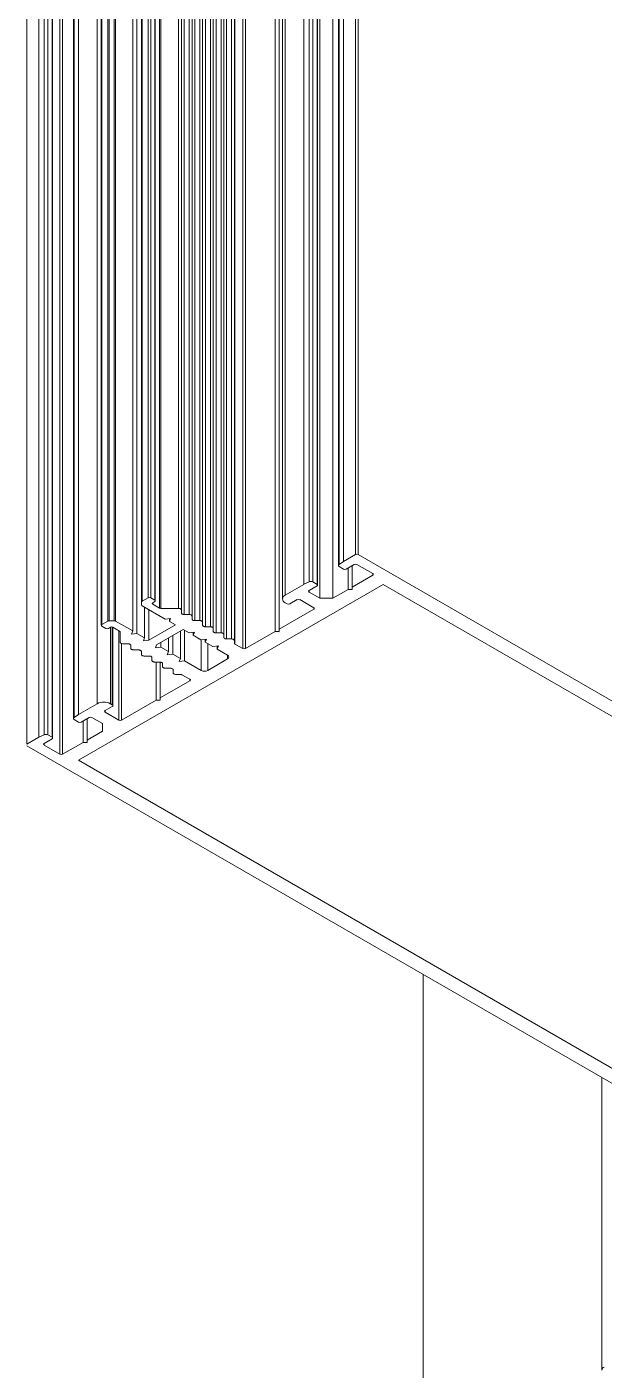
# Model space of a CAD drawing. Header units: millimetres. Extents: x 39 to 459, y 26 to 647.
# Drawn here: x 45.595 to 46.827, y 79.375 to 82.242 of the extents above; entities that cross this region are included whole.
import ezdxf

# ---------------------------------------------------------------- set-up
doc = ezdxf.new("R2010")
doc.units = ezdxf.units.MM

msp = doc.modelspace()

# ---------------------------------------------------------------- linework, layer by layer
at = {"color": 7, "linetype": 'Continuous', "lineweight": 15}
for p, q in [((45.8396, 110.7405), (45.8396, 81.0148)), ((45.8407, 110.7422), (45.8407, 81.0164)), ((45.8535, 110.7495), (45.8535, 81.0238)), ((45.8591, 110.7495), (45.8591, 81.0238)), ((45.8676, 110.7446), (45.8676, 81.0189)), ((45.8688, 81.0172), (45.8688, 110.743)), ((45.8775, 110.7275), (45.8775, 81.0017)), ((45.8803, 110.7268), (45.8803, 81.0011)), ((45.9186, 110.7268), (45.9186, 81.0011)), ((45.9246, 110.7233), (45.9246, 80.9976)), ((45.9306, 110.7137), (45.9306, 80.988)), ((45.9413, 110.7137), (45.9413, 80.988)), ((45.7533, 110.6908), (45.7533, 80.965)), ((45.7545, 110.6924), (45.7545, 80.9666)), ((45.7672, 110.6997), (45.7672, 80.974)), ((45.77, 110.7004), (45.77, 80.9747)), ((45.7813, 110.7004), (45.7813, 80.9747)), ((45.7842, 110.6997), (45.7842, 80.974)), ((45.9473, 110.7103), (45.9473, 80.9845)), ((45.9533, 110.7007), (45.9533, 80.9749)), ((45.9639, 110.7007), (45.9639, 80.9749)), ((45.9699, 110.6972), (45.9699, 80.9715)), ((45.9759, 110.6876), (45.9759, 80.9619)), ((45.9865, 110.6876), (45.9865, 80.9619)), ((45.9925, 110.6842), (45.9925, 80.9584)), ((45.8207, 110.6787), (45.8207, 80.9529)), ((45.8297, 110.6735), (45.8297, 80.9477)), ((45.9985, 110.6746), (45.9985, 80.9488)), ((46.0091, 110.6746), (46.0091, 80.9488)), ((46.0151, 110.6711), (46.0151, 80.9454)), ((46.0211, 110.6615), (46.0211, 80.9358)), ((46.0318, 110.6615), (46.0318, 80.9358)), ((46.0378, 110.658), (46.0378, 80.9323)), ((46.125, 110.6777), (46.125, 80.9519)), ((46.0389, 110.6506), (46.0389, 80.9249)), ((46.0557, 110.641), (46.0557, 80.9152)), ((46.0614, 110.641), (46.0614, 80.9152)), ((45.7446, 110.5234), (45.7446, 80.7977)), ((45.6942, 110.4919), (45.6942, 80.7662)), ((45.6956, 110.4941), (45.6956, 80.7684)), ((45.7047, 110.5004), (45.7047, 80.7747)), ((45.705, 110.5006), (45.705, 80.7748)), ((45.6313, 110.457), (45.6313, 80.7313)), ((45.6394, 110.4568), (45.6394, 80.7311)), ((45.5947, 110.4369), (45.5947, 80.7112)), ((45.6201, 110.4516), (45.6201, 80.7259)), ((45.6204, 110.4517), (45.6204, 80.726)), ((45.6484, 110.4516), (45.6484, 80.7259)), ((45.6496, 80.7242), (45.6496, 110.45)), ((45.6654, 110.4157), (45.6654, 80.6899)), ((45.671, 110.4157), (45.671, 80.6899)), ((46.1335, 84.6643), (46.1335, 80.9568)), ((46.1404, 84.6603), (46.1404, 81.0213)), ((46.2153, 81.0507), (46.2153, 84.6114)), ((46.2198, 84.6102), (46.2198, 81.023)), ((46.248, 84.5881), (46.248, 81.023)), ((46.2599, 84.5849), (46.2599, 81.0926)), ((46.2613, 81.0949), (46.2704, 81.1012)), ((46.2707, 81.1013), (46.2961, 81.116)), ((46.3018, 81.116), (48.0639, 80.099)), ((46.2707, 81.085), (46.2616, 81.0902)), ((46.2933, 81.0948), (46.2763, 81.085)), ((46.2806, 81.0874), (46.2806, 81.0417)), ((46.289, 81.0923), (46.289, 81.0466)), ((46.289, 81.0466), (46.3329, 81.0719)), ((46.3329, 81.0752), (46.2989, 81.0948)), ((45.705, 80.6769), (46.3555, 81.0523)), ((46.1462, 81.0295), (46.1858, 81.0523)), ((46.1861, 81.0525), (46.197, 81.0577)), ((46.2141, 81.0491), (46.1971, 81.0393)), ((46.2051, 81.0575), (46.2141, 81.0523)), ((46.248, 81.023), (46.2806, 81.0417)), ((46.2806, 81.0417), (46.289, 81.0417)), ((46.289, 81.0417), (46.289, 81.0466)), ((46.3555, 81.0523), (47.8051, 80.2157)), ((45.8396, 81.0083), (45.8396, 81.0148)), ((45.8407, 81.0164), (45.8535, 81.0238)), ((45.8591, 81.0238), (45.8676, 81.0189)), ((45.8676, 81.0156), (45.8634, 81.0132)), ((46.1505, 81.0107), (46.1462, 81.0132)), ((46.1717, 81.0197), (46.1561, 81.0107)), ((46.207, 81.0025), (46.1773, 81.0197)), ((46.1971, 81.036), (46.2198, 81.023)), ((46.2198, 81.023), (46.248, 81.023)), ((45.89, 80.9782), (45.8407, 81.0066)), ((45.8461, 81.0035), (45.8461, 80.9382)), ((45.8551, 80.9983), (45.8551, 80.933)), ((45.8634, 81.0099), (45.8775, 81.0017)), ((45.8803, 81.0011), (45.9186, 81.0011)), ((45.9246, 80.9976), (45.9246, 80.9915)), ((45.9306, 80.988), (45.9413, 80.988)), ((45.9473, 80.9845), (45.9473, 80.9784)), ((46.1335, 80.9568), (46.207, 80.9993)), ((45.7545, 80.9666), (45.7672, 80.974)), ((45.763, 80.9585), (45.7545, 80.9634)), ((45.7729, 80.9609), (45.7686, 80.9585)), ((45.77, 80.9747), (45.7813, 80.9747)), ((45.7783, 80.7936), (45.7783, 80.961)), ((45.7927, 80.9528), (45.7785, 80.9609)), ((45.7842, 80.974), (45.8207, 80.9529)), ((45.8551, 80.933), (45.9117, 80.9657)), ((45.8716, 80.9235), (45.9282, 80.9562)), ((45.9016, 80.9797), (45.89, 80.9782)), ((45.899, 80.973), (45.9016, 80.9797)), ((45.899, 80.9794), (45.899, 80.973)), ((45.9117, 80.9657), (45.899, 80.973)), ((45.9282, 80.9562), (45.9409, 80.9488)), ((45.9533, 80.9749), (45.9639, 80.9749)), ((45.9699, 80.9715), (45.9699, 80.9653)), ((45.9759, 80.9619), (45.9865, 80.9619)), ((45.9925, 80.9584), (45.9925, 80.9523)), ((46.1335, 80.9519), (46.1335, 80.9568)), ((45.7938, 80.929), (45.7938, 80.9511)), ((45.8207, 80.9529), (45.8181, 80.9462)), ((45.8181, 80.9462), (45.8297, 80.9477)), ((45.8297, 80.9477), (45.8461, 80.9382)), ((45.8461, 80.9382), (45.8436, 80.9315)), ((45.8436, 80.9315), (45.8551, 80.933)), ((45.8806, 80.9287), (45.8806, 80.9183)), ((45.897, 80.9382), (45.897, 80.9088)), ((45.9061, 80.9434), (45.9061, 80.9036)), ((45.9225, 80.9529), (45.9225, 80.8941)), ((45.9315, 80.9542), (45.9315, 80.8889)), ((45.9409, 80.9488), (45.9525, 80.9503)), ((45.9525, 80.9503), (45.9499, 80.9436)), ((45.9499, 80.95), (45.9499, 80.9436)), ((45.9499, 80.9436), (45.9663, 80.9341)), ((45.9663, 80.9341), (45.9779, 80.9356)), ((45.9779, 80.9356), (45.9754, 80.9289)), ((45.9754, 80.9353), (45.9754, 80.9289)), ((45.9754, 80.9289), (45.9918, 80.9194)), ((45.9985, 80.9488), (46.0091, 80.9488)), ((46.0151, 80.9454), (46.0151, 80.9392)), ((46.0211, 80.9358), (46.0318, 80.9358)), ((46.0378, 80.9323), (46.0378, 80.9265)), ((46.0614, 80.9152), (46.125, 80.9519)), ((46.125, 80.9519), (46.1335, 80.9519)), ((45.8105, 80.9256), (45.7998, 80.9256)), ((45.8165, 80.916), (45.8165, 80.9221)), ((45.8331, 80.9125), (45.8225, 80.9125)), ((45.8391, 80.9029), (45.8391, 80.909)), ((45.8557, 80.8994), (45.8451, 80.8994)), ((45.869, 80.9168), (45.8716, 80.9235)), ((45.8806, 80.9183), (45.869, 80.9168)), ((45.897, 80.9088), (45.8806, 80.9183)), ((45.8945, 80.9022), (45.897, 80.9088)), ((45.9061, 80.9036), (45.8945, 80.9022)), ((45.9225, 80.8941), (45.9061, 80.9036)), ((45.9918, 80.9194), (46.0034, 80.9209)), ((46.0034, 80.9209), (46.0008, 80.9142)), ((46.0008, 80.9206), (46.0008, 80.9142)), ((46.0008, 80.9142), (46.0232, 80.9013)), ((46.0389, 80.9249), (46.0557, 80.9152)), ((45.8617, 80.8899), (45.8617, 80.896)), ((45.8783, 80.8864), (45.8677, 80.8864)), ((45.8704, 80.8864), (45.8704, 80.805)), ((45.8789, 80.8864), (45.8789, 80.8099)), ((45.8843, 80.8768), (45.8843, 80.8829)), ((45.901, 80.8733), (45.8903, 80.8733)), ((45.907, 80.8637), (45.907, 80.8699)), ((45.9199, 80.8875), (45.9225, 80.8941)), ((45.9315, 80.8889), (45.9199, 80.8875)), ((45.9666, 80.8687), (45.9315, 80.8889)), ((46.0232, 80.8932), (45.9807, 80.8687)), ((45.8789, 80.8099), (45.9426, 80.8467)), ((45.923, 80.8603), (45.913, 80.8603)), ((45.9426, 80.8499), (45.9258, 80.8596)), ((45.705, 80.7748), (45.7446, 80.7977)), ((45.7771, 80.792), (45.7615, 80.783)), ((45.7729, 80.7977), (45.7771, 80.7952)), ((45.7969, 80.7626), (45.8704, 80.805)), ((45.8704, 80.805), (45.8789, 80.805)), ((45.8789, 80.805), (45.8789, 80.8099)), ((45.6956, 80.7684), (45.7047, 80.7747)), ((45.705, 80.7585), (45.6959, 80.7637)), ((45.7276, 80.7683), (45.7106, 80.7585)), ((45.7149, 80.7609), (45.7149, 80.7152)), ((45.7234, 80.7658), (45.7234, 80.7201)), ((45.7559, 80.7552), (45.7333, 80.7683)), ((45.7559, 80.7389), (45.7559, 80.7552)), ((45.7615, 80.7797), (45.7912, 80.7626)), ((45.6204, 80.726), (45.6313, 80.7313)), ((45.6394, 80.7311), (45.6484, 80.7259)), ((45.7234, 80.7201), (45.7559, 80.7389)), ((45.5947, 80.7112), (45.6201, 80.7259)), ((47.3568, 79.6909), (45.5947, 80.7079)), ((45.6484, 80.7226), (45.6314, 80.7128)), ((45.6314, 80.7095), (45.6654, 80.6899)), ((45.671, 80.6899), (45.7149, 80.7152)), ((45.7149, 80.7152), (45.7234, 80.7152)), ((45.7234, 80.7152), (45.7234, 80.7201)), ((47.1545, 79.8403), (45.705, 80.6769)), ((46.4404, 80.2198), (46.4404, 78.4239)), ((46.8222, 79.9994), (46.8222, 79.3754))]:
    msp.add_line(p, q, dxfattribs=at)
at = {"color": 8, "linetype": 'Continuous', "lineweight": 15}
for p, q in [((46.1462, 84.6621), (46.1462, 81.0295)), ((46.1858, 84.6212), (46.1858, 81.0523)), ((46.1861, 84.6212), (46.1861, 81.0525)), ((46.197, 84.6234), (46.197, 81.0577)), ((46.2051, 84.6105), (46.2051, 81.0575)), ((46.2141, 84.6107), (46.2141, 81.0523)), ((46.2613, 84.5856), (46.2613, 81.0949)), ((46.2704, 84.5754), (46.2704, 81.1012)), ((46.2707, 84.2405), (46.2707, 81.1013)), ((46.2961, 84.2225), (46.2961, 81.116)), ((46.3018, 84.2192), (46.3018, 81.116)), ((46.3329, 81.0752), (46.3329, 81.0719)), ((45.8634, 81.0132), (45.8634, 81.0099)), ((46.1971, 81.0393), (46.1971, 81.036)), ((46.207, 81.0025), (46.207, 80.9993)), ((45.7729, 80.9609), (45.7729, 80.7977)), ((45.7771, 80.9614), (45.7771, 80.7952)), ((45.7912, 80.9536), (45.7912, 80.7626)), ((45.9666, 80.9342), (45.9666, 80.8687)), ((45.7969, 80.926), (45.7969, 80.7626)), ((45.9807, 80.9258), (45.9807, 80.8687)), ((46.0232, 80.9013), (46.0232, 80.8932)), ((45.9426, 80.8499), (45.9426, 80.8467)), ((45.7615, 80.783), (45.7615, 80.7797)), ((45.6314, 80.7128), (45.6314, 80.7095))]:
    msp.add_line(p, q, dxfattribs=at)
at = {"color": 7, "linetype": 'Continuous', "lineweight": 15, "flags": 128}
for points in [[(46.2616, 81.0902), (46.2609, 81.0907), (46.2604, 81.0912), (46.26, 81.0919), (46.2599, 81.0925), (46.2599, 81.0931), (46.2602, 81.0938), (46.2607, 81.0943), (46.2613, 81.0949)], [(45.9186, 81.0011), (45.9198, 81.001), (45.9209, 81.0008), (45.922, 81.0005), (45.9229, 81), (45.9236, 80.9995), (45.9242, 80.9989), (45.9245, 80.9983), (45.9246, 80.9976)], [(45.9246, 80.9915), (45.9247, 80.9908), (45.9251, 80.9901), (45.9256, 80.9895), (45.9264, 80.989), (45.9273, 80.9886), (45.9283, 80.9883), (45.9295, 80.9881), (45.9306, 80.988)], [(45.9413, 80.988), (45.9424, 80.9879), (45.9435, 80.9877), (45.9446, 80.9874), (45.9455, 80.987), (45.9462, 80.9865), (45.9468, 80.9859), (45.9471, 80.9852), (45.9473, 80.9845)], [(45.9473, 80.9784), (45.9474, 80.9777), (45.9477, 80.9771), (45.9483, 80.9765), (45.949, 80.9759), (45.9499, 80.9755), (45.951, 80.9752), (45.9521, 80.975), (45.9533, 80.9749)], [(45.9639, 80.9749), (45.965, 80.9749), (45.9662, 80.9747), (45.9672, 80.9744), (45.9681, 80.9739), (45.9689, 80.9734), (45.9694, 80.9728), (45.9698, 80.9721), (45.9699, 80.9715)], [(45.9699, 80.9653), (45.97, 80.9647), (45.9703, 80.964), (45.9709, 80.9634), (45.9716, 80.9629), (45.9725, 80.9625), (45.9736, 80.9621), (45.9747, 80.9619), (45.9759, 80.9619)], [(45.9865, 80.9619), (45.9877, 80.9618), (45.9888, 80.9616), (45.9898, 80.9613), (45.9907, 80.9609), (45.9915, 80.9603), (45.992, 80.9597), (45.9924, 80.9591), (45.9925, 80.9584)], [(45.7998, 80.9256), (45.7987, 80.9256), (45.7975, 80.9258), (45.7965, 80.9261), (45.7956, 80.9266), (45.7948, 80.9271), (45.7943, 80.9277), (45.7939, 80.9284), (45.7938, 80.929)], [(45.9925, 80.9523), (45.9926, 80.9516), (45.993, 80.951), (45.9935, 80.9504), (45.9943, 80.9498), (45.9952, 80.9494), (45.9962, 80.9491), (45.9973, 80.9489), (45.9985, 80.9488)], [(46.0091, 80.9488), (46.0103, 80.9487), (46.0114, 80.9486), (46.0125, 80.9482), (46.0134, 80.9478), (46.0141, 80.9473), (46.0147, 80.9467), (46.015, 80.946), (46.0151, 80.9454)], [(46.0151, 80.9392), (46.0152, 80.9385), (46.0156, 80.9379), (46.0161, 80.9373), (46.0169, 80.9368), (46.0178, 80.9363), (46.0188, 80.936), (46.02, 80.9358), (46.0211, 80.9358)], [(46.0318, 80.9358), (46.0329, 80.9357), (46.0341, 80.9355), (46.0351, 80.9352), (46.036, 80.9347), (46.0368, 80.9342), (46.0373, 80.9336), (46.0376, 80.933), (46.0378, 80.9323)], [(45.8165, 80.9221), (45.8163, 80.9228), (45.816, 80.9234), (45.8154, 80.924), (45.8147, 80.9246), (45.8138, 80.925), (45.8128, 80.9253), (45.8116, 80.9255), (45.8105, 80.9256)], [(45.8225, 80.9125), (45.8213, 80.9126), (45.8202, 80.9128), (45.8191, 80.9131), (45.8182, 80.9135), (45.8175, 80.914), (45.8169, 80.9146), (45.8166, 80.9153), (45.8165, 80.916)], [(45.8391, 80.909), (45.839, 80.9097), (45.8386, 80.9104), (45.8381, 80.911), (45.8373, 80.9115), (45.8364, 80.9119), (45.8354, 80.9122), (45.8343, 80.9124), (45.8331, 80.9125)], [(45.8451, 80.8994), (45.8439, 80.8995), (45.8428, 80.8997), (45.8418, 80.9), (45.8408, 80.9005), (45.8401, 80.901), (45.8395, 80.9016), (45.8392, 80.9022), (45.8391, 80.9029)], [(45.8617, 80.896), (45.8616, 80.8967), (45.8613, 80.8973), (45.8607, 80.8979), (45.86, 80.8984), (45.859, 80.8989), (45.858, 80.8992), (45.8569, 80.8994), (45.8557, 80.8994)], [(45.8677, 80.8864), (45.8665, 80.8865), (45.8654, 80.8867), (45.8644, 80.887), (45.8635, 80.8874), (45.8627, 80.8879), (45.8622, 80.8885), (45.8618, 80.8892), (45.8617, 80.8899)], [(45.8843, 80.8829), (45.8842, 80.8836), (45.8839, 80.8843), (45.8833, 80.8848), (45.8826, 80.8854), (45.8817, 80.8858), (45.8806, 80.8861), (45.8795, 80.8863), (45.8783, 80.8864)], [(45.8903, 80.8733), (45.8892, 80.8734), (45.888, 80.8736), (45.887, 80.8739), (45.8861, 80.8743), (45.8854, 80.8749), (45.8848, 80.8755), (45.8845, 80.8761), (45.8843, 80.8768)], [(45.907, 80.8699), (45.9069, 80.8705), (45.9065, 80.8712), (45.906, 80.8718), (45.9052, 80.8723), (45.9043, 80.8727), (45.9033, 80.8731), (45.9021, 80.8733), (45.901, 80.8733)], [(45.913, 80.8603), (45.9118, 80.8603), (45.9107, 80.8605), (45.9096, 80.8609), (45.9087, 80.8613), (45.908, 80.8618), (45.9074, 80.8624), (45.9071, 80.8631), (45.907, 80.8637)], [(45.6959, 80.7637), (45.6952, 80.7642), (45.6947, 80.7648), (45.6943, 80.7654), (45.6942, 80.766), (45.6943, 80.7666), (45.6945, 80.7673), (45.695, 80.7679), (45.6956, 80.7684)]]:
    msp.add_lwpolyline(points, dxfattribs=at)
at = {"color": 7, "linetype": 'Continuous', "lineweight": 15}
for centre, radius, start, end in [((46.2721, 81.0988), 0.00285, 119.2685, 124.8752), ((46.2989, 81.1105), 0.00615, 62.6321, 117.3679), ((46.2735, 81.0904), 0.00614, 242.5877, 297.3925), ((46.2961, 81.0893), 0.00616, 62.6449, 117.3551), ((46.3323, 81.0736), 0.00175, 290.7331, 69.2078), ((46.1874, 81.0496), 0.00322, 115.4112, 120.5774), ((46.2008, 81.0493), 0.00932, 62.8077, 114.3019), ((46.2135, 81.0507), 0.00175, 290.7669, 69.2923), ((45.8416, 81.0146), 0.00202, 114.3845, 174.2078), ((45.8563, 81.0183), 0.00614, 62.5747, 117.445), ((45.864, 81.0115), 0.00175, 110.8256, 249.1744), ((45.867, 81.0172), 0.00174, 290.6473, 69.2935), ((46.1493, 81.0213), 0.00873, 110.7627, 249.2255), ((46.1745, 81.0142), 0.00614, 62.6075, 117.4123), ((46.1977, 81.0376), 0.00175, 110.7922, 249.2669), ((45.8416, 81.0085), 0.002, 185.6146, 245.7474), ((45.8802, 81.0068), 0.00576, 241.9562, 271.1932), ((46.1533, 81.0162), 0.00615, 242.6321, 297.3679), ((46.2064, 81.0009), 0.00175, 290.7077, 69.2331), ((45.7551, 80.965), 0.00174, 110.6997, 249.3003), ((45.7658, 80.9639), 0.00614, 242.5759, 297.4241), ((45.7699, 80.9689), 0.00577, 88.8505, 118.0528), ((45.7757, 80.9555), 0.00616, 62.6449, 117.3551), ((45.7815, 80.9689), 0.00578, 61.9826, 91.1141), ((45.7918, 80.9509), 0.00201, 5.6752, 65.5762), ((46.0216, 80.8973), 0.00437, 290.7683, 69.2081), ((46.0398, 80.9267), 0.00201, 185.7661, 245.5958), ((46.0585, 80.9207), 0.00614, 242.5985, 297.4212), ((45.9231, 80.8545), 0.00578, 61.9826, 91.1141), ((45.9419, 80.8483), 0.00175, 290.7077, 69.2331), ((45.9737, 80.8823), 0.0154, 242.6122, 297.3878), ((45.7587, 80.7704), 0.0307, 62.6185, 117.3854), ((45.7765, 80.7936), 0.00175, 290.8256, 69.1744), ((45.7063, 80.7724), 0.0028, 119.2162, 124.9276), ((45.7078, 80.764), 0.00615, 242.6321, 297.3679), ((45.7304, 80.7628), 0.00615, 62.6231, 117.3769), ((45.7622, 80.7814), 0.00175, 110.7077, 249.2331), ((45.7941, 80.768), 0.00614, 242.6075, 297.4123), ((45.6351, 80.7228), 0.00933, 62.8152, 114.2944), ((45.6218, 80.7231), 0.00323, 115.4173, 120.5979), ((45.6321, 80.7112), 0.00175, 110.8256, 249.1744), ((45.6478, 80.7242), 0.00175, 290.7749, 69.2251), ((45.6682, 80.6954), 0.00615, 242.6203, 297.3994), ((46.8302, 79.3746), 0.00804, 114.3614, 174.309)]:
    msp.add_arc(centre, radius, start, end, dxfattribs=at)

doc.saveas('drawing.dxf')
